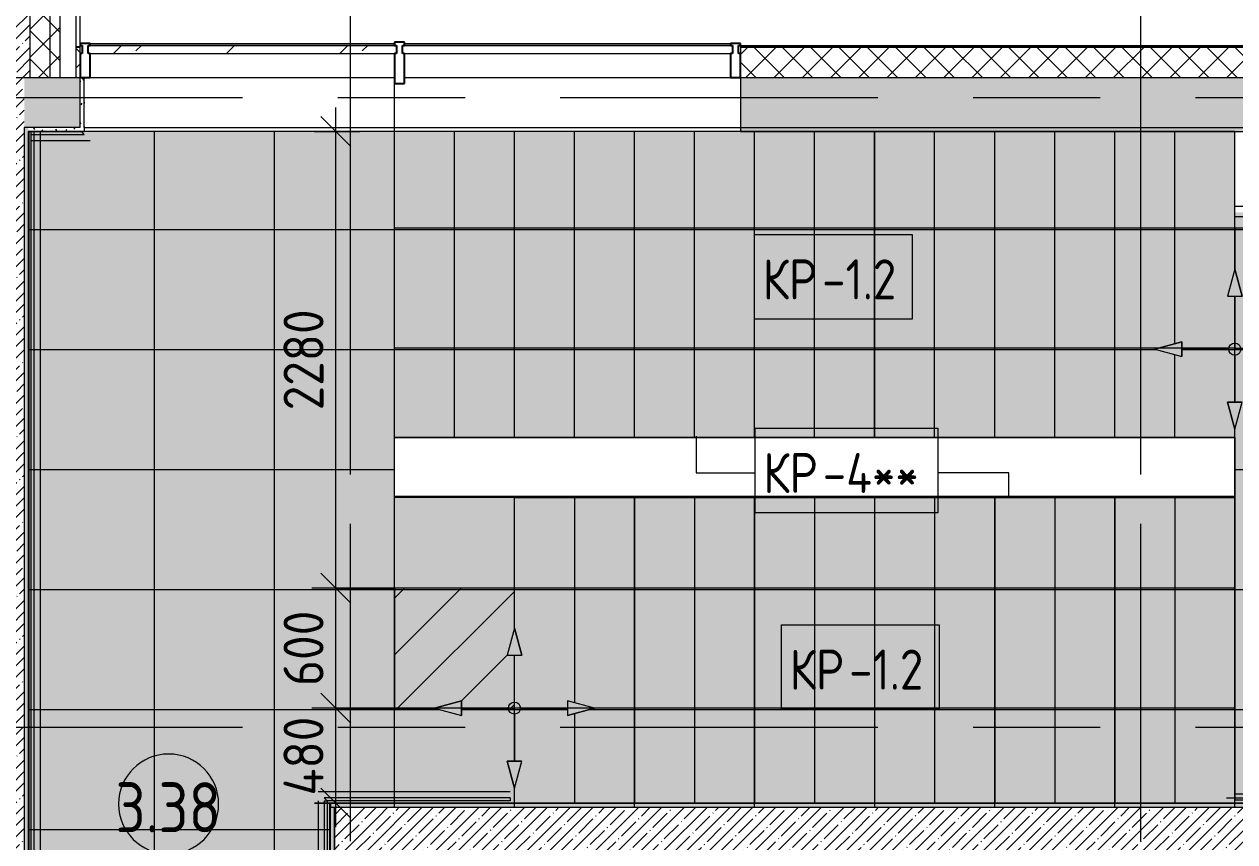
# Model space of a CAD drawing. Header units: millimetres. Extents: x 81773 to 282675, y -8553 to 29000.
# Drawn here: x 93030 to 99080, y 17577 to 21666 of the extents above; entities that cross this region are included whole.
import ezdxf

# ---------------------------------------------------------------- set-up
doc = ezdxf.new("R2010")
doc.units = ezdxf.units.MM
doc.linetypes.add('Осевая', pattern=[3175, 635, -476.25, 1587.5, -476.25])
for name, color, linetype, lineweight in [('A-ANNO-DIMS', 7, 'Continuous', 9), ('A-ANNO-DIMS-100', 7, 'Continuous', 9), ('A-AREA-IDEN', 7, 'Continuous', 9), ('A-DETL', 7, 'Continuous', 9), ('A-DETL-GENF', 7, 'Continuous', 9), ('A-FLOR-PATT', 7, 'Continuous', 9), ('A-GLAZ', 7, 'Continuous', 9), ('A-GLAZ-CWMG', 7, 'Continuous', 9), ('A-GLAZ-CWMG-1', 7, 'Continuous', 25), ('A-WALL', 7, 'Continuous', 9), ('I-WALL', 7, 'Continuous', 9), ('S-STRS', 7, 'Continuous', 13), ('S-STRS-1', 7, 'Continuous', 9), ('Оси', 7, 'Continuous', 9), ('Оси-2', 7, 'Осевая', 9)]:
    doc.layers.add(name, color=color, linetype=linetype, lineweight=lineweight)
for name, color, linetype, lineweight, true_color in [('A-DETL-GENF-2', 7, 'Continuous', 9, 0x004000), ('A-DETL-GENF-3', 7, 'Continuous', 9, 0x383838), ('A-FLOR-1', 7, 'Continuous', 9, 0x787878), ('A-GENM-6', 7, 'Continuous', 9, 0xff80c0), ('A-WALL-1', 9, 'Continuous', 9, 0x808080), ('A-WALL-FNSH-1', 9, 'Continuous', 9, 0x808080), ('G-ANNO-TEXT-1', 7, 'Continuous', 9, 0x3c3c3c), ('I-WALL-2', 9, 'Continuous', 9, 0x808080)]:
    doc.layers.add(name, color=color, linetype=linetype, lineweight=lineweight, true_color=true_color)
doc.styles.add('GOST Common', font='GOST_Common.ttf', dxfattribs={"width": 0.9, "height": 250})
doc.styles.add('GOST Common_2', font='GOST_Common.ttf', dxfattribs={"width": 0.9, "height": 200})
doc.styles.add('ISOCPEUR_2', font='isocpeur.ttf', dxfattribs={"width": 0.9, "height": 200})
doc.dimstyles.new('ISO-2_0_0_9К_Средний_округл2', dxfattribs={"dimscale": 304.8, "dimtxt": 199.196235, "dimasz": 0.492126, "dimexe": 0.393701, "dimexo": 0, "dimgap": 0, "dimtad": 1, "dimdec": 0, "dimrnd": 10, "dimzin": 0, "dimdsep": 46, "dimtxsty": 'ISOCPEUR_2', "dimblk1": 'OBLIQUE', "dimblk2": 'OBLIQUE', "dimsah": 1, "dimcen": 0.09, "dimdle": 0.393701, "dimazin": 0, "dimtfac": 1, "dimtdec": 4, "dimtix": 1, "dimtmove": 0, "dimatfit": 3, "dimfxl": 1, "dimtvp": 1, "dimtolj": 1, "dimtzin": 0, "dimarcsym": 2})
pattern_1 = [(45, (0, 0), (-70.71068, 70.71068), []), (135, (0, 0), (-70.71068, -70.71068), [])]
pattern_2 = [(45, (0, 0), (-57.024626, 57.024626), []), (45, (57.025, 0), (-57.024626, 57.024626), [100.806, -20.161, 3.353, -16.808])]
pattern_3 = [(0, (0, 0), (121.92, 30.48), [10.058, -81.382, 10.058, -81.382, -487.68]), (0, (0, 0), (121.92, 30.48), [-182.88, 10.058, -172.822, 10.058, -81.382, -213.36]), (0, (0, 0), (121.92, 30.48), [-457.2, 10.058, -50.902, 10.058, -142.342]), (120, (45.72, 15.24), (-87.356454, 90.345817), [10.058, -81.382, 10.058, -81.382, -487.68]), (120, (45.72, 15.24), (-87.356454, 90.345817), [-182.88, 10.058, -172.822, 10.058, -81.382, -213.36]), (120, (45.72, 15.24), (-87.356454, 90.345817), [-457.2, 10.058, -50.902, 10.058, -142.342]), (240, (60.96, 76.2), (-34.563546, -120.825817), [10.058, -81.382, 10.058, -81.382, -487.68]), (240, (60.96, 76.2), (-34.563546, -120.825817), [-182.88, 10.058, -172.822, 10.058, -81.382, -213.36]), (240, (60.96, 76.2), (-34.563546, -120.825817), [-457.2, 10.058, -50.902, 10.058, -142.342])]

# ---------------------------------------------------------------- blocks, each defined once
blk = doc.blocks.new('PNS_Панель прямоугольная - Нр_Стекло - 40мм-22855911-План раскладки напольных покрытий 3 этажа в осях 23-33')
at = {"layer": 'A-GLAZ'}
h = blk.add_hatch(dxfattribs=at)
h.set_pattern_fill('FP_28', color=256, style=0, pattern_type=2)
h.set_pattern_definition([(45, (-94220, -21460), (-282.8427, 282.8427), [200, -600]), (45, (-94420, -21560), (-282.8427, 282.8427), [600, -200]), (45, (-94020, -21660), (-282.8427, 282.8427), [200, -600])])
h.paths.add_polyline_path([(760, -40), (770, -40), (770, 0), (-770, 0), (-770, -40), (573.8, -40)])
for p, q in [((-770, 0), (770, 0)), ((760, 0), (-760, 0)), ((-760, -40), (760, -40))]:
    blk.add_line(p, q, dxfattribs=at)
blk = doc.blocks.new('Прямоугольный импост - Импост структурный с накладкой - 170мм-22855901-План раскладки напольных покрытий 3 этажа в осях 23-33')
at = {"layer": 'A-GLAZ-CWMG'}
for p, q in [((93360, 21570), (94880, 21570)), ((93360, 21400), (94880, 21400))]:
    blk.add_line(p, q, dxfattribs=at)
blk = doc.blocks.new('Прямоугольный импост - Импост структурный с накладкой - 170мм-22854936-План раскладки напольных покрытий 3 этажа в осях 23-33')
at = {"layer": 'A-GLAZ-CWMG-1'}
for p, q in [((-50, 40), (-50, 160)), ((-50, 160), (0, 160)), ((0, 160), (0, 40)), ((-40, 40), (-50, 40)), ((-50, -10), (-50, 0)), ((-50, 0), (-40, 0)), ((-40, 0), (-40, 40)), ((-10, 40), (-10, 0)), ((0, 40), (-10, 40)), ((-10, 0), (0, 0)), ((0, 0), (0, -10)), ((0, -10), (-50, -10))]:
    blk.add_line(p, q, dxfattribs=at)
blk = doc.blocks.new('PNS_Панель прямоугольная1 - Нр_Стекло - 40мм-23689159-План раскладки напольных покрытий 3 этажа в осях 23-33')
at = {"layer": 'A-GLAZ'}
for p, q in [((-825, 0), (825, 0)), ((815, 0), (-815, 0)), ((-815, -40), (815, -40))]:
    blk.add_line(p, q, dxfattribs=at)
blk = doc.blocks.new('Прямоугольный импост - Импост структурный с накладкой - 170мм-23689141-План раскладки напольных покрытий 3 этажа в осях 23-33')
at = {"layer": 'A-GLAZ-CWMG'}
for p, q in [((94930, 21570), (96560, 21570)), ((94930, 21400), (96560, 21400))]:
    blk.add_line(p, q, dxfattribs=at)
blk = doc.blocks.new('Прямоугольный импост - Импост структурный с накладкой - 190мм-22854925-План раскладки напольных покрытий 3 этажа в осях 23-33')
at = {"layer": 'A-GLAZ-CWMG-1'}
for p, q in [((-25, 40), (-25, 190)), ((-25, 190), (25, 190)), ((25, 190), (25, 40)), ((-15, 40), (-25, 40)), ((-25, -17), (-25, 0)), ((-25, 0), (-15, 0)), ((-15, 0), (-15, 40)), ((15, 40), (15, 0)), ((25, 40), (15, 40)), ((15, 0), (25, 0)), ((25, 0), (25, -17)), ((25, -17), (-25, -17))]:
    blk.add_line(p, q, dxfattribs=at)
blk = doc.blocks.new('Прямоугольный импост - Импост структурный с накладкой - 170мм-22854979-План раскладки напольных покрытий 3 этажа в осях 23-33')
at = {"layer": 'A-GLAZ-CWMG-1'}
for p, q in [((0, 160), (-50, 160)), ((-50, 160), (-50, 40)), ((0, 40), (0, 160)), ((-50, 40), (-40, 40)), ((-40, 0), (-50, 0)), ((-50, 0), (-50, -10)), ((-40, 40), (-40, 0)), ((-10, 0), (-10, 40)), ((-10, 40), (0, 40)), ((0, 0), (-10, 0)), ((0, -10), (0, 0)), ((-50, -10), (0, -10))]:
    blk.add_line(p, q, dxfattribs=at)
blk = doc.blocks.new('Плинтус - Плинтус_для ЛК-32859070-План раскладки напольных покрытий 3 этажа в осях 23-33')
at = {"layer": 'A-GENM-6'}
blk.add_hatch(color=256, dxfattribs=at).paths.add_polyline_path([(2.8, -15), (264, -15), (249, 0), (0, 0), (0, -15)])
for p, q in [((0, -15), (0, 0)), ((0, -15), (264, -15)), ((0, -45), (294, -45)), ((264, -15), (249, 0))]:
    blk.add_line(p, q, dxfattribs=at)
blk = doc.blocks.new('Плинтус - Плинтус_для ЛК-32859068-План раскладки напольных покрытий 3 этажа в осях 23-33')
at = {"layer": 'A-GENM-6'}
blk.add_hatch(color=256, dxfattribs=at).paths.add_polyline_path([(4142.5, -10.2), (4142.5, -2.3), (4140.2, 0), (0, -0.3), (0, -15), (4142.5, -15)])
for p, q in [((0, -15), (0, -0.3)), ((0, -15), (112.2, -15)), ((0, -45), (194.2, -45)), ((0.8, 0), (71.3, 0)), ((71.4, 0), (4140.2, 0)), ((112.5, -15), (4142.5, -15)), ((194.7, -45), (4142.5, -45))]:
    blk.add_line(p, q, dxfattribs=at)
blk = doc.blocks.new('Плинтус - Плинтус_для ЛК-32859069-План раскладки напольных покрытий 3 этажа в осях 23-33')
at = {"layer": 'A-GENM-6'}
blk.add_hatch(color=256, dxfattribs=at).paths.add_polyline_path([(7502.7, 15), (0, 15), (0, 0), (7487.7, 0), (7502, 14.3)])
for p, q in [((0, 45), (7110, 45)), ((7501.8, 15), (0, 15)), ((7487.7, 0), (0, 0))]:
    blk.add_line(p, q, dxfattribs=at)
blk = doc.blocks.new('Плинтус - Плинтус_для ЛК-32859067-План раскладки напольных покрытий 3 этажа в осях 23-33')
at = {"layer": 'A-GENM-6'}
blk.add_hatch(color=256, dxfattribs=at).paths.add_polyline_path([(805.4, 0), (0, 0), (0, -15), (929.2, -15), (914.2, 0), (893.3, 0)])
for p, q in [((0, 0), (914.2, 0)), ((0, -15), (0, 0)), ((0, -15), (929.2, -15)), ((0, -45), (959.2, -45)), ((929.2, -15), (914.8, -0.6))]:
    blk.add_line(p, q, dxfattribs=at)
blk = doc.blocks.new('Плинтус - Плинтус_для ЛК-32859066-План раскладки напольных покрытий 3 этажа в осях 23-33')
at = {"layer": 'A-GENM-6'}
blk.add_line((0, -45), (1505, -45), dxfattribs=at)
blk = doc.blocks.new('Плинтус - Плинтус_для ЛК-32967497-План раскладки напольных покрытий 3 этажа в осях 23-33')
at = {"layer": 'A-GENM-6'}
blk.add_hatch(color=256, dxfattribs=at).paths.add_polyline_path([(0, 0), (0, -1), (0, -15), (1480, -15), (1480, 0), (136.6, 0)])
for p, q in [((0, -15), (1480, -15)), ((0, -45), (1480, -45)), ((1480, 0), (1480, -15))]:
    blk.add_line(p, q, dxfattribs=at)
blk = doc.blocks.new('Плинтус - Плинтус_для ЛК-V97-План раскладки напольных покрытий 3 этажа в осях 23-33')
at = {"layer": 'A-GENM-6'}
blk.add_line((0, -45), (1480, -45), dxfattribs=at)
blk = doc.blocks.new('Начало раскладки_красным - Начало раскладки_красным-26102174-План раскладки напольных покрытий 3 этажа в осях 23-33')
at = {"layer": 'A-DETL-GENF'}
for points in [[(-36.2, 264.8), (36.2, 264.8), (0, 400)], [(-264.8, -36.2), (-264.8, 36.2), (-400, 0)], [(264.8, -36.2), (400, 0), (264.8, 36.2)], [(0, -400), (36.2, -264.8), (-36.2, -264.8)]]:
    blk.add_hatch(color=256, dxfattribs=at).paths.add_polyline_path(points)
for p, q in [((0, 400), (-36.2, 264.8)), ((0, 400), (-36.2, 264.8)), ((36.2, 264.8), (0, 400)), ((0, 400), (36.2, 264.8)), ((-36.2, 264.8), (36.2, 264.8)), ((-36.2, 264.8), (36.2, 264.8)), ((0, 30), (0, 264.8)), ((-264.8, 36.2), (-400, 0)), ((-400, 0), (-264.8, 36.2)), ((-400, 0), (-264.8, -36.2)), ((-400, 0), (-264.8, -36.2)), ((-264.8, -36.2), (-264.8, 36.2)), ((-264.8, 36.2), (-264.8, -36.2)), ((-30, 0), (-264.8, 0)), ((30, 0), (264.8, 0)), ((400, 0), (264.8, 36.2)), ((264.8, 36.2), (264.8, -36.2)), ((400, 0), (264.8, 36.2)), ((264.8, 36.2), (264.8, -36.2)), ((400, 0), (264.8, -36.2)), ((0, -30), (0, -264.8)), ((264.8, -36.2), (400, 0)), ((36.2, -264.8), (-36.2, -264.8)), ((-36.2, -264.8), (0, -400)), ((0, -400), (-36.2, -264.8)), ((-36.2, -264.8), (36.2, -264.8)), ((0, -400), (36.2, -264.8)), ((0, -400), (36.2, -264.8))]:
    blk.add_line(p, q, dxfattribs=at)
blk.add_circle((0, 0), 30, dxfattribs=at)
blk = doc.blocks.new('Марка_Помещения - Номер-25198446-План раскладки напольных покрытий 3 этажа в осях 23-33')
at = {"layer": 'A-AREA-IDEN'}
for start, end in [(360, 180), (180, 360)]:
    blk.add_arc((0, 0), 2.5, start, end, dxfattribs=at)
blk = doc.blocks.new('DIMBLOCK61-План раскладки напольных покрытий 3 этажа в осях 23-33')
at = {"layer": 'A-ANNO-DIMS-100', "lineweight": 20}
for p, q in [((94587.2, 18246), (94512.2, 18321)), ((94587.2, 18246), (94662.2, 18171)), ((94587.2, 17770), (94512.2, 17845)), ((94587.2, 17770), (94662.2, 17695))]:
    blk.add_line(p, q, dxfattribs=at)
at = {"layer": 'A-ANNO-DIMS-100'}
for p, q in [((95080, 18246), (94467.2, 18246)), ((94587.2, 17650), (94587.2, 18246)), ((94587.2, 18246), (95080, 18246)), ((94481.1, 17770), (94707.2, 17770)), ((94587.2, 17770), (94481.1, 17770))]:
    blk.add_line(p, q, dxfattribs=at)
at = {"layer": 'A-ANNO-DIMS-100', "color": 0, "insert": (94325.9, 17808.8), "char_height": 200, "width": 478.071, "attachment_point": 1, "rotation": 90, "line_spacing_factor": 1.149209, "style": 'ISOCPEUR_2'}
blk.add_mtext('480', dxfattribs=at)
blk = doc.blocks.new('_Oblique')
at = {"color": 0, "linetype": 'ByBlock', "lineweight": -2}
blk.add_line((-0.5, -0.5), (0.5, 0.5), dxfattribs=at)
blk = doc.blocks.new('DIMBLOCK62-План раскладки напольных покрытий 3 этажа в осях 23-33')
at = {"layer": 'A-ANNO-DIMS-100', "lineweight": 20}
for p, q in [((94587.2, 18846), (94512.2, 18921)), ((94587.2, 18846), (94662.2, 18771)), ((94587.2, 18246), (94512.2, 18321)), ((94587.2, 18246), (94662.2, 18171))]:
    blk.add_line(p, q, dxfattribs=at)
at = {"layer": 'A-ANNO-DIMS-100'}
for p, q in [((94880, 18846), (94467.2, 18846)), ((94587.2, 18246), (94587.2, 18846)), ((94587.2, 18846), (94880, 18846)), ((95080, 18246), (94467.2, 18246)), ((94587.2, 18246), (95080, 18246))]:
    blk.add_line(p, q, dxfattribs=at)
at = {"layer": 'A-ANNO-DIMS-100', "color": 0, "insert": (94325.9, 18356.4), "char_height": 200, "width": 455.087, "attachment_point": 1, "rotation": 90, "line_spacing_factor": 1.149209, "style": 'ISOCPEUR_2'}
blk.add_mtext('600', dxfattribs=at)
blk = doc.blocks.new('DIMBLOCK63-План раскладки напольных покрытий 3 этажа в осях 23-33')
at = {"layer": 'A-ANNO-DIMS-100'}
for p, q in [((94587.2, 18846), (94587.2, 21249.5)), ((94481.1, 21129.5), (94707.2, 21129.5)), ((94587.2, 21129.5), (94481.1, 21129.5)), ((94880, 18846), (94467.2, 18846)), ((94587.2, 18846), (94880, 18846))]:
    blk.add_line(p, q, dxfattribs=at)
at = {"layer": 'A-ANNO-DIMS-100', "lineweight": 20}
for p, q in [((94587.2, 21129.5), (94512.2, 21204.5)), ((94587.2, 21129.5), (94662.2, 21054.5)), ((94587.2, 18846), (94512.2, 18921)), ((94587.2, 18846), (94662.2, 18771))]:
    blk.add_line(p, q, dxfattribs=at)
at = {"layer": 'A-ANNO-DIMS-100', "color": 0, "insert": (94325.9, 19734.9), "char_height": 200, "width": 606.782, "attachment_point": 1, "rotation": 90, "line_spacing_factor": 1.149209, "style": 'ISOCPEUR_2'}
blk.add_mtext('2280', dxfattribs=at)

msp = doc.modelspace()

# ---------------------------------------------------------------- hatches: boundary and pattern name
at = {"layer": 'A-DETL-GENF-2'}
h = msp.add_hatch(dxfattribs=at)
h.set_pattern_fill('FP_52', color=256, style=0, pattern_type=2)
h.set_pattern_definition([(45, (0, 0), (-141.42136, 141.42136), [])])
h.paths.add_polyline_path([(95480, 18246), (95480, 18510.8), (95443.8, 18510.8), (95480, 18646), (95480, 18846), (94880, 18846), (94880, 18246), (95080, 18246), (95215.2, 18282.2), (95215.2, 18246), (95443.8, 18246)])
at = {"layer": 'A-DETL-GENF-3'}
h = msp.add_hatch(dxfattribs=at)
h.set_pattern_fill('FP_55', color=256, style=0, pattern_type=2)
h.set_pattern_definition([(0, (680, -361), (0, 600), []), (90, (680, -361), (-600, 4e-14), [])])
h.paths.add_polyline_path([(94375.5, 13550), (94455, 13550), (94455, 13640), (94559, 13640), (94559, 17750), (100580, 17750), (100580, 20755), (99080, 20755), (99080, 21130), (93050, 21130), (93050, 13628), (93055, 13628), (93055, 13550), (94057.2, 13550)])
h.paths.add_polyline_path([(95480, 17846), (95443.8, 17981.2), (95516.2, 17981.2)])
h.paths.add_polyline_path([(95215.2, 18209.8), (95080, 18246), (95215.2, 18282.2)])
h.paths.add_polyline_path([(95744.8, 18209.8), (95744.8, 18282.2), (95880, 18246)])
h.paths.add_polyline_path([(95516.2, 18510.8), (95443.8, 18510.8), (95480, 18646)])
h.paths.add_polyline_path([(99080, 19304), (94880, 19304), (94880, 19600), (99080, 19600)])
h.paths.add_polyline_path([(99080, 19641), (99043.8, 19776.2), (99116.2, 19776.2)])
h.paths.add_polyline_path([(98815.2, 20004.8), (98680, 20041), (98815.2, 20077.2)])
h.paths.add_polyline_path([(99344.8, 20004.8), (99344.8, 20077.2), (99480, 20041)])
h.paths.add_polyline_path([(99043.8, 20305.8), (99080, 20441), (99116.2, 20305.8), (99080, 20305.8)])
at = {"layer": 'A-FLOR-PATT'}
h = msp.add_hatch(color=256, dxfattribs=at)
h.paths.add_polyline_path([(94544.8, 17782.5), (94529.8, 17797.5), (95459, 17797.5), (95459, 17782.5), (94559, 17782.5)])
h.paths.add_polyline_path([(94450, 13628), (94455, 13628), (94455, 13640), (94529.8, 13640.6), (94529.8, 17782.5), (94544.8, 17781.8), (94544.8, 13642.3), (94542.5, 13640), (94559, 13640), (94560, 17770), (95480, 17770), (95480, 17846), (95443.8, 17981.2), (95480, 17981.2), (95480, 18510.8), (95443.8, 18510.8), (95480, 18646), (95480, 19300), (94880, 19300), (94880, 21130), (93315.2, 21129), (93329.2, 21115), (93080.2, 21115), (93080.2, 13630), (93081.9, 13630), (93081.9, 14014), (93105, 14014), (93105, 14020), (93155, 14020), (93155, 14010.7), (93217, 13997.8), (93280.5, 13972.5), (93340.5, 13935), (93389.8, 13891.3), (93432.3, 13837.8), (93460.6, 13938.7), (93504, 14044.8), (93548.2, 14128.8), (93606.5, 14215.9), (93673.7, 14296.3), (93748.9, 14369.3), (93831.3, 14433.9), (93920.2, 14489.5), (94014.3, 14535.5), (94112.8, 14571.3), (94214.5, 14596.5), (94318.3, 14611), (94423.1, 14614.4), (94423.1, 13630), (94450, 13630)])
h.paths.add_polyline_path([(93055, 13628), (93070, 13628.1), (93070, 13630), (93077.5, 13630), (93065.2, 13642.3), (93065.2, 21130), (93050, 21129), (93051, 13640), (93055, 13640)])
h.paths.add_polyline_path([(94057.2, 13630), (94333.1, 13630), (94333.1, 14521.9), (94230.1, 14507.9), (94129.4, 14482.2), (94032.3, 14445.2), (93940.2, 14397.2), (93854.1, 14339), (93775.2, 14271.4), (93704.6, 14195.1), (93643.3, 14111.3), (93591.9, 14020.9), (93551.3, 13925.3), (93521.8, 13825.7), (93504, 13723.3), (93498.7, 13630), (93521.8, 13630)])
h.paths.add_polyline_path([(93407.1, 13630), (93402.5, 13677.7), (93385.9, 13733.8), (93358.9, 13785.6), (93322.6, 13831.3), (93278.1, 13869.3), (93227.3, 13898.1), (93171.9, 13916.7), (93171.9, 13630), (93402.5, 13630)])
h.paths.add_polyline_path([(95215.2, 18209.8), (95080, 18246), (95215.2, 18282.2), (95215.2, 18246)])
at = {"layer": 'A-WALL'}
h = msp.add_hatch(dxfattribs=at)
h.set_pattern_fill('FP_1', color=256, style=0, pattern_type=2)
h.set_pattern_definition(pattern_1)
h.paths.add_polyline_path([(93160, 21400), (93210, 21400), (93210, 27200), (93160, 27200), (93160, 21505.5)])
h = msp.add_hatch(dxfattribs=at)
h.set_pattern_fill('FP_1', color=256, style=0, pattern_type=2)
h.set_pattern_definition(pattern_1)
h.paths.add_polyline_path([(93102.3, 21400), (93160, 21400), (93160, 27100), (93060, 27100), (93060, 21400)])
h = msp.add_hatch(dxfattribs=at)
h.set_pattern_fill('FP_1', color=256, style=0, pattern_type=2)
h.set_pattern_definition(pattern_1)
h.paths.add_polyline_path([(125080, 21400), (125230, 21400), (125230, 21550), (120150.2, 21550), (120150.2, 21400), (124830, 21400)])
h.paths.add_polyline_path([(119250.2, 21400), (119250.2, 21550), (117900.4, 21550), (117900.4, 21400), (118885.4, 21400)])
h.paths.add_polyline_path([(116130.4, 21400), (117000.4, 21400), (117000.4, 21550), (116130.4, 21550)])
h.paths.add_polyline_path([(114700.4, 21400), (114700.4, 21550), (113550, 21550), (113550, 21400), (113792.5, 21400)])
h.paths.add_polyline_path([(111246, 21400), (111250, 21400), (111250, 21550), (109950.4, 21550), (109950.4, 21400), (111050, 21400)])
h.paths.add_polyline_path([(109050.4, 21400), (109050.4, 21550), (107750.4, 21550), (107750.4, 21400), (108699.5, 21400)])
h.paths.add_polyline_path([(93310, 21400), (93310, 21550), (93290, 21550), (93290, 21400)])
h.paths.add_polyline_path([(106850.4, 21400), (106850.4, 21550), (105550.2, 21550), (105550.2, 21400), (106153, 21400)])
h.paths.add_polyline_path([(104650.2, 21400), (104650.2, 21550), (103450, 21550), (103450, 21400), (103606.5, 21400)])
h.paths.add_polyline_path([(100580, 21400), (101150, 21400), (101150, 21550), (96610, 21550), (96610, 21400), (99786.8, 21400)])
at = {"layer": 'I-WALL'}
h = msp.add_hatch(dxfattribs=at)
h.set_pattern_fill('FP_4', color=256, style=0, pattern_type=2)
h.set_pattern_definition(pattern_2)
h.paths.add_polyline_path([(92810, 21400), (93060, 21400), (93060, 27100), (92810, 27100), (92810, 21721.8)])
h = msp.add_hatch(dxfattribs=at)
h.set_pattern_fill('FP_4', color=256, style=0, pattern_type=2)
h.set_pattern_definition(pattern_2)
h.paths.add_polyline_path([(92810, 17270), (93030, 17270), (93030, 21400), (92810, 21400), (92810, 17770)])
h = msp.add_hatch(dxfattribs=at)
h.set_pattern_fill('FP_4', color=256, style=0, pattern_type=2)
h.set_pattern_definition(pattern_2)
h.paths.add_polyline_path([(100580, 21150), (100580, 21400), (96610, 21400), (96610, 21150), (100423.4, 21150)])
h.paths.add_polyline_path([(93050, 21150), (93310, 21150), (93310, 21400), (93030, 21400), (93030, 21150)])
h = msp.add_hatch(dxfattribs=at)
h.set_pattern_fill('FP_4', color=256, style=0, pattern_type=2)
h.set_pattern_definition(pattern_2)
h.paths.add_polyline_path([(94580, 13620), (94800, 13620), (94800, 17750), (94580, 17750), (94580, 13640)])
h = msp.add_hatch(dxfattribs=at)
h.set_pattern_fill('FP_4', color=256, style=0, pattern_type=2)
h.set_pattern_definition(pattern_2)
h.paths.add_polyline_path([(100580, 17530), (100580, 17750), (94800, 17750), (94800, 17530), (100423.4, 17530)])
at = {"layer": 'I-WALL-2'}
h = msp.add_hatch(dxfattribs=at)
h.set_pattern_fill('FP_35', color=256, style=0, pattern_type=2)
h.set_pattern_definition(pattern_3)
h.paths.add_polyline_path([(93330, 21150), (93330, 21400), (93310, 21400), (93310, 21150)])
h = msp.add_hatch(dxfattribs=at)
h.set_pattern_fill('FP_35', color=256, style=0, pattern_type=2)
h.set_pattern_definition(pattern_3)
h.paths.add_polyline_path([(93050, 13640), (93050, 21150), (93030, 21150), (93030, 13640)])
h = msp.add_hatch(dxfattribs=at)
h.set_pattern_fill('FP_35', color=256, style=0, pattern_type=2)
h.set_pattern_definition(pattern_3)
h.paths.add_polyline_path([(93050, 21130), (93330, 21130), (93330, 21150), (93050, 21150)])
h = msp.add_hatch(dxfattribs=at)
h.set_pattern_fill('FP_35', color=256, style=0, pattern_type=2)
h.set_pattern_definition(pattern_3)
h.paths.add_polyline_path([(100559, 21130), (100560, 21130), (100560, 21150), (96610, 21150), (96610, 21130), (100423.4, 21130)])
h = msp.add_hatch(dxfattribs=at)
h.set_pattern_fill('FP_35', color=256, style=0, pattern_type=2)
h.set_pattern_definition(pattern_3)
h.paths.add_polyline_path([(94560, 13640), (94580, 13640), (94580, 17770), (94560, 17770), (94560, 13641)])
h = msp.add_hatch(dxfattribs=at)
h.set_pattern_fill('FP_35', color=256, style=0, pattern_type=2)
h.set_pattern_definition(pattern_3)
h.paths.add_polyline_path([(100560, 17750), (100560, 17770), (94580, 17770), (94580, 17750), (100423.4, 17750)])
at = {"layer": 'S-STRS'}
for points in [[(94880, 19600), (95180, 19600), (95180, 21130), (94880, 21130), (94880, 20424)], [(95480, 19600), (95480, 21130), (95180, 21130), (95180, 19600)], [(95480, 19600), (95780, 19600), (95780, 21130), (95480, 21130), (95480, 19765)], [(95780, 19600), (96080, 19600), (96080, 21130), (95780, 21130), (95780, 19847.5)], [(96080, 19600), (96380, 19600), (96380, 21130), (96080, 21130), (96080, 19930)], [(96680, 19600), (96680, 21130), (96380, 21130), (96380, 19600)], [(96680, 19600), (96980, 19600), (96980, 21130), (96680, 21130), (96680, 20095)], [(97240.3, 19600), (97280, 19600), (97280, 21130), (96980, 21130), (96980, 19600)], [(97580, 19600), (97580, 21130), (97280, 21130), (97280, 19600)], [(97580, 19600), (97880, 19600), (97880, 21130), (97580, 21130), (97580, 20342.5)], [(97880, 19600), (98180, 19600), (98180, 21130), (97880, 21130), (97880, 20424)], [(98180, 19600), (98480, 19600), (98480, 21130), (98180, 21130), (98180, 20424)], [(98780, 19600), (98780, 20014.2), (98680, 20041), (98780, 20067.8), (98780, 21130), (98480, 21130), (98480, 19600), (98680, 19600)], [(98780, 19600), (99080, 19600), (99080, 19641), (99043.8, 19776.2), (99080, 19776.2), (99080, 20305.8), (99043.8, 20305.8), (99080, 20441), (99080, 21130), (98780, 21130), (98780, 20067.8), (98815.2, 20077.2), (98815.2, 20004.8), (98780, 20014.2), (98780, 19614.8)], [(95682.2, 17770), (95780, 17770), (95780, 18219.2), (95744.8, 18209.8), (95744.8, 18282.2), (95780, 18272.8), (95780, 19300), (95480, 19300), (95480, 18646), (95516.2, 18510.8), (95480, 18510.8), (95480, 17981.2), (95516.2, 17981.2), (95480, 17846), (95480, 17770), (95516.2, 17770)], [(95780, 17770), (96080, 17770), (96080, 19300), (95780, 19300), (95780, 18272.8), (95880, 18246), (95780, 18219.2), (95780, 18169.7)], [(96380, 17770), (96380, 19300), (96080, 19300), (96080, 17770)], [(96680, 17770), (96680, 19300), (96380, 19300), (96380, 17770)], [(96980, 17770), (96980, 19300), (96680, 19300), (96680, 17770)], [(97280, 17770), (97280, 19300), (96980, 19300), (96980, 17770), (97240.3, 17770)], [(97280, 17770), (97580, 17770), (97580, 19300), (97280, 19300), (97280, 18685.3)], [(97720, 17770), (97880, 17770), (97880, 19300), (97580, 19300), (97580, 17770)], [(98180, 17770), (98180, 19300), (97880, 19300), (97880, 17770)], [(98480, 17770), (98480, 19300), (98180, 19300), (98180, 17770)], [(98780, 17770), (98780, 19300), (98480, 19300), (98480, 17770), (98513.5, 17770)], [(99080, 17770), (99080, 19300), (98780, 19300), (98780, 17770)]]:
    msp.add_hatch(color=256, dxfattribs=at).paths.add_polyline_path(points)
h = msp.add_hatch(color=256, dxfattribs=at)
h.paths.add_polyline_path([(100545, 17785), (100545, 20725), (99080, 20725), (99080, 20441), (99116.2, 20305.8), (99080, 20305.8), (99080, 19776.2), (99116.2, 19776.2), (99080, 19641), (99080, 17785), (100423.4, 17785)])
h.paths.add_polyline_path([(99344.8, 20004.8), (99344.8, 20077.2), (99480, 20041)])

# ---------------------------------------------------------------- linework, layer by layer
at = {"layer": 'A-DETL'}
for p, q in [((99080, 21130), (93050, 21130)), ((93050, 21130), (93050, 13628)), ((99080, 20755), (99080, 21130)), ((100580, 20755), (99080, 20755)), ((99080, 20646), (94880, 20646)), ((99680, 20646), (99080, 20646)), ((99080, 20646), (99080, 20441)), ((99080, 20305.8), (99080, 20046)), ((99080, 20046), (94880, 20046)), ((99080, 20046), (99344.8, 20046)), ((94880, 19304), (94880, 19600)), ((94880, 19600), (99080, 19600)), ((99080, 19600), (99080, 19304)), ((99080, 19304), (94880, 19304)), ((95480, 18846), (94880, 18846)), ((94880, 18846), (94880, 18246)), ((99080, 18846), (94880, 18846)), ((95480, 18646), (95480, 18846)), ((95480, 18246), (95480, 18510.8)), ((94880, 18246), (95080, 18246)), ((99080, 18246), (94880, 18246)), ((95215.2, 18246), (95480, 18246)), ((94559, 13640), (94559, 17750)), ((94559, 17750), (100580, 17750))]:
    msp.add_line(p, q, dxfattribs=at)
at = {"layer": 'A-FLOR-1'}
for p, q in [((94880, 21150), (94880, 21370)), ((94880, 21130), (93330, 21130)), ((94880, 19300), (94880, 21130)), ((95480, 19300), (94880, 19300)), ((95480, 18646), (95480, 19300)), ((95480, 17981.2), (95480, 18510.8)), ((95480, 17770), (95480, 17846)), ((94559, 13640), (94559, 17750))]:
    msp.add_line(p, q, dxfattribs=at)
at = {"layer": 'A-WALL'}
for p, q in [((93290, 21400), (93290, 27330)), ((93210, 21400), (93210, 27250)), ((93160, 21400), (93160, 27200)), ((93060, 21400), (93060, 27100)), ((93310, 21553), (93290, 21553)), ((93310, 21550), (93290, 21550)), ((101150, 21553), (96610, 21553)), ((101150, 21550), (96610, 21550)), ((93210, 21400), (93330, 21400)), ((96610, 21400), (101150, 21400)), ((93310, 21150), (93030, 21150)), ((93050, 21130), (93050, 13640)), ((93050, 21129), (93051, 21129)), ((94560, 17770), (94560, 17750.3)), ((94560, 13640), (94560, 17750)), ((94580, 17750), (94580, 13620)), ((94580, 17750), (100580, 17750)), ((94580, 13640), (94580, 17750))]:
    msp.add_line(p, q, dxfattribs=at)
at = {"layer": 'A-WALL-1'}
for p, q in [((96610, 21550), (96610, 21130)), ((92810, 21400), (93210, 21400)), ((93310, 21150), (93310, 21400)), ((93330, 21150), (93330, 21400)), ((93030, 21150), (93030, 17350)), ((93050, 21130), (93330, 21130)), ((96610, 21150), (100580, 21150)), ((96610, 21130), (100560, 21130)), ((100560, 17770), (94559.5, 17770))]:
    msp.add_line(p, q, dxfattribs=at)
at = {"layer": 'A-WALL-FNSH-1'}
for p, q in [((93310, 21400), (93310, 27345.6)), ((101150, 21558), (96610, 21558)), ((96610, 21558), (96610, 21550)), ((93051, 13641), (93051, 21129)), ((93330, 21150), (93330, 21130)), ((93331, 21150), (93330, 21150)), ((93331, 21130), (93331, 21150)), ((96610, 21130), (96610, 21129)), ((99073.5, 21129), (100559, 21129)), ((94559.5, 17770), (94559, 17770)), ((94559.5, 17771), (94559.5, 17770))]:
    msp.add_line(p, q, dxfattribs=at)
at = {"layer": 'G-ANNO-TEXT-1'}
for p, q in [((96388.5, 19605.4), (96388.5, 19422)), ((96388.5, 19422), (96683.3, 19422)), ((97950.5, 19422), (97596.7, 19422)), ((97950.5, 19304.2), (97950.5, 19422))]:
    msp.add_line(p, q, dxfattribs=at)
at = {"layer": 'G-ANNO-TEXT-1', "flags": 128}
for points in [[(96680, 20614.5), (97468.3, 20614.5), (97468.3, 20190.5), (96680, 20190.5)], [(96683.3, 19646.4), (97596.7, 19646.4), (97596.7, 19222.4), (96683.3, 19222.4)], [(96815, 18663), (97603.3, 18663), (97603.3, 18239), (96815, 18239)]]:
    msp.add_lwpolyline(points, close=True, dxfattribs=at)
at = {"layer": 'I-WALL'}
for p, q in [((99073.5, 21129), (93051.2, 21129)), ((93051.5, 13640), (93051.5, 21128.5)), ((93052.5, 21127.5), (93052.5, 13640)), ((96610, 21130), (93330, 21130)), ((93331, 21150), (96610, 21150)), ((93360, 21130), (93360, 21129)), ((98690, 21129), (98690, 21130)), ((98960, 21129), (98960, 21130)), ((99073.5, 21129), (99073.5, 21130)), ((99079, 20750), (99079, 20749)), ((94558, 17747.3), (94558, 17770.5)), ((94558, 17770.5), (94559, 17770.5)), ((94558, 13641), (94558, 17747.3)), ((94559, 17771), (94559, 17770)), ((94559, 17771), (100559, 17771)), ((94559, 17770.5), (94559, 13641))]:
    msp.add_line(p, q, dxfattribs=at)
at = {"layer": 'S-STRS-1'}
for p, q in [((94880, 21130), (94880, 21150)), ((94880, 19600), (94880, 21130)), ((95180, 19600), (95180, 21130)), ((95180, 19600), (95180, 21130)), ((95480, 19600), (95480, 21130)), ((95480, 19600), (95480, 21130)), ((95780, 19600), (95780, 21130)), ((95780, 19600), (95780, 21130)), ((96080, 19600), (96080, 21130)), ((96080, 19600), (96080, 21130)), ((96380, 19600), (96380, 21130)), ((96380, 19600), (96380, 21130)), ((96680, 19600), (96680, 21130)), ((96680, 19600), (96680, 21130)), ((96980, 19600), (96980, 21130)), ((96980, 19600), (96980, 21130)), ((97280, 19600), (97280, 21130)), ((97280, 19600), (97280, 21130)), ((97580, 19600), (97580, 21130)), ((97580, 19600), (97580, 21130)), ((97880, 20425), (97880, 21130)), ((97880, 20425), (97880, 21130)), ((98180, 19600), (98180, 21130)), ((98180, 19600), (98180, 21130)), ((98480, 19600), (98480, 21130)), ((98480, 19600), (98480, 21130)), ((98780, 20067.8), (98780, 21130)), ((98780, 20067.8), (98780, 21130)), ((99080, 20646), (99080, 20725)), ((99080, 20646), (99080, 20725)), ((99080, 20441), (99080, 20646)), ((99080, 20441), (99080, 20646)), ((97880, 19600), (97880, 20424)), ((97880, 19600), (97880, 20424)), ((99080, 20046), (99080, 20305.8)), ((99080, 20046), (99080, 20305.8)), ((99080, 19776.2), (99080, 20046)), ((99080, 19776.2), (99080, 20046)), ((98780, 19600), (98780, 20014.2)), ((98780, 19600), (98780, 20014.2)), ((99080, 19600), (99080, 19641)), ((99080, 19600), (99080, 19641)), ((95180, 19600), (94880, 19600)), ((95480, 19600), (95180, 19600)), ((95780, 19600), (95480, 19600)), ((96080, 19600), (95780, 19600)), ((96380, 19600), (96080, 19600)), ((96680, 19600), (96380, 19600)), ((96980, 19600), (96680, 19600)), ((97280, 19600), (96980, 19600)), ((97580, 19600), (97280, 19600)), ((97880, 19600), (97580, 19600)), ((98180, 19600), (97880, 19600)), ((98480, 19600), (98180, 19600)), ((98780, 19600), (98480, 19600)), ((99080, 19600), (98780, 19600)), ((99080, 19600), (99080, 19300)), ((95480, 19300), (95780, 19300)), ((95780, 19300), (96080, 19300)), ((95780, 19300), (95780, 18272.8)), ((95780, 19300), (95780, 18272.8)), ((96080, 19300), (96380, 19300)), ((96080, 19300), (96080, 17770)), ((96080, 19300), (96080, 17770)), ((96380, 19300), (96680, 19300)), ((96380, 19300), (96380, 17770)), ((96380, 19300), (96380, 17770)), ((96680, 19300), (96980, 19300)), ((96680, 19300), (96680, 17770)), ((96680, 19300), (96680, 17770)), ((96980, 19300), (97280, 19300)), ((96980, 19300), (96980, 17770)), ((96980, 19300), (96980, 17770)), ((97280, 19300), (97580, 19300)), ((97280, 19300), (97280, 17770)), ((97280, 19300), (97280, 17770)), ((97580, 19300), (97880, 19300)), ((97580, 19300), (97580, 17770)), ((97580, 19300), (97580, 17770)), ((97880, 19300), (98180, 19300)), ((97880, 19300), (97880, 17770)), ((97880, 19300), (97880, 17770)), ((98180, 19300), (98480, 19300)), ((98180, 19300), (98180, 17770)), ((98180, 19300), (98180, 17770)), ((98480, 19300), (98780, 19300)), ((98480, 19300), (98480, 17770)), ((98480, 19300), (98480, 17770)), ((98780, 19300), (99080, 19300)), ((98780, 19300), (98780, 17770)), ((98780, 19300), (98780, 17770)), ((99080, 19300), (99080, 17785)), ((99080, 19300), (99080, 17785)), ((95780, 18219.2), (95780, 17770)), ((95780, 18219.2), (95780, 17770))]:
    msp.add_line(p, q, dxfattribs=at)
at = {"layer": 'Оси'}
for p, q in [((94660, 19415.1), (94660, 21915.1)), ((98610, 19415.1), (98610, 21915.1))]:
    msp.add_line(p, q, dxfattribs=at)
at = {"layer": 'Оси-2'}
for p, q in [((85072.9, 21300), (122580, 21300)), ((94660, 593.7), (94660, 19415.1)), ((98610, 593.7), (98610, 19415.1)), ((85072.9, 18150), (122760, 18150))]:
    msp.add_line(p, q, dxfattribs=at)

# ---------------------------------------------------------------- block references
at = {"layer": 'A-AREA-IDEN', "xscale": 99.99999999999993, "yscale": 99.99999999999993, "zscale": 99.99999999999993}
msp.add_blockref('Марка_Помещения - Номер-25198446-План раскладки напольных покрытий 3 этажа в осях 23-33', (93751.8, 17766.4), dxfattribs=at)
at = {"layer": 'A-DETL-GENF'}
for p in [(99080, 20041), (95480, 18246)]:
    msp.add_blockref('Начало раскладки_красным - Начало раскладки_красным-26102174-План раскладки напольных покрытий 3 этажа в осях 23-33', p, dxfattribs=at)
at = {"layer": 'A-GENM-6'}
for name, p in [('Плинтус - Плинтус_для ЛК-32859070-План раскладки напольных покрытий 3 этажа в осях 23-33', (93065.2, 21130)), ('Плинтус - Плинтус_для ЛК-V97-План раскладки напольных покрытий 3 этажа в осях 23-33', (99080, 20750))]:
    msp.add_blockref(name, p, dxfattribs=at)
for name, p, rotation in [('Плинтус - Плинтус_для ЛК-32859069-План раскладки напольных покрытий 3 этажа в осях 23-33', (93065.2, 21130), 270), ('Плинтус - Плинтус_для ЛК-32859067-План раскладки напольных покрытий 3 этажа в осях 23-33', (95459, 17782.5), 180), ('Плинтус - Плинтус_для ЛК-32859066-План раскладки напольных покрытий 3 этажа в осях 23-33', (100542.9, 17750), 180), ('Плинтус - Плинтус_для ЛК-32967497-План раскладки напольных покрытий 3 этажа в осях 23-33', (100560, 17770), 180), ('Плинтус - Плинтус_для ЛК-32859068-План раскладки напольных покрытий 3 этажа в осях 23-33', (94544.8, 17782.5), 270)]:
    msp.add_blockref(name, p, dxfattribs=dict(at, rotation=rotation))
at = {"layer": 'A-GLAZ'}
for name, p in [('PNS_Панель прямоугольная - Нр_Стекло - 40мм-22855911-План раскладки напольных покрытий 3 этажа в осях 23-33', (94120, 21560)), ('PNS_Панель прямоугольная1 - Нр_Стекло - 40мм-23689159-План раскладки напольных покрытий 3 этажа в осях 23-33', (95745, 21560))]:
    msp.add_blockref(name, p, dxfattribs=at)
at = {"layer": 'A-GLAZ-CWMG', "rotation": 180}
msp.add_blockref('Прямоугольный импост - Импост структурный с накладкой - 170мм-22854979-План раскладки напольных покрытий 3 этажа в осях 23-33', (93310, 21560), dxfattribs=at)
at = {"layer": 'A-GLAZ-CWMG'}
for name in ['Прямоугольный импост - Импост структурный с накладкой - 170мм-22855901-План раскладки напольных покрытий 3 этажа в осях 23-33', 'Прямоугольный импост - Импост структурный с накладкой - 170мм-23689141-План раскладки напольных покрытий 3 этажа в осях 23-33']:
    msp.add_blockref(name, (0, 0), dxfattribs=at)
at = {"layer": 'A-GLAZ-CWMG', "extrusion": (0, 0, -1), "rotation": 180}
for name, p in [('Прямоугольный импост - Импост структурный с накладкой - 190мм-22854925-План раскладки напольных покрытий 3 этажа в осях 23-33', (-94905, 21560)), ('Прямоугольный импост - Импост структурный с накладкой - 170мм-22854936-План раскладки напольных покрытий 3 этажа в осях 23-33', (-96610, 21560))]:
    msp.add_blockref(name, p, dxfattribs=at)

# ---------------------------------------------------------------- texts
at = {"layer": 'A-AREA-IDEN', "insert": (93486.1, 17874.9), "char_height": 250, "width": 663.797, "attachment_point": 1, "style": 'GOST Common'}
msp.add_mtext('3.38', dxfattribs=at)
at = {"layer": 'G-ANNO-TEXT-1', "char_height": 200, "attachment_point": 1, "style": 'GOST Common_2'}
for s, insert, width in [('КР', (96720, 20490.1), 360.759), ('-1.2', (97017.7, 20490.1), 490.633), ('КР', (96723.3, 19522), 360.759), ('-4**', (97020.9, 19522), 642.152), ('КР', (96855, 18538.6), 360.759), ('-1.2', (97152.7, 18538.6), 490.633)]:
    msp.add_mtext(s, dxfattribs=dict(at, insert=insert, width=width))

# ---------------------------------------------------------------- dimensions: what is measured, and where the dimension line sits
at = {"layer": 'A-ANNO-DIMS'}
for base, p1, p2, override, picture, middle in [((94587.178789, 21129.5000053), (94880, 18846.0000053), (94481.1127719, 21129.5000053), {"dimpost": '<>', "dimfxl": 2318.077495}, 'DIMBLOCK63-План раскладки напольных покрытий 3 этажа в осях 23-33', (94487.178789, 19987.7500053)), ((94587.2, 18846), (95080, 18246), (94880, 18846), {"dimpost": '<>', "dimfxl": 632.455532}, 'DIMBLOCK62-План раскладки напольных покрытий 3 этажа в осях 23-33', (94487.2, 18546)), ((94587.2, 18246), (94481.1, 17770), (95080, 18246), {"dimpost": '<>', "dimfxl": 765.011054}, 'DIMBLOCK61-План раскладки напольных покрытий 3 этажа в осях 23-33', (94487.2, 18008))]:
    dim = msp.add_linear_dim(base=base, p1=p1, p2=p2, angle=90, dimstyle='ISO-2_0_0_9К_Средний_округл2', override=override, dxfattribs=at)
    dim.commit()
    dim.dimension.update_dxf_attribs({"geometry": picture, "text_midpoint": middle})

doc.saveas('drawing.dxf')
